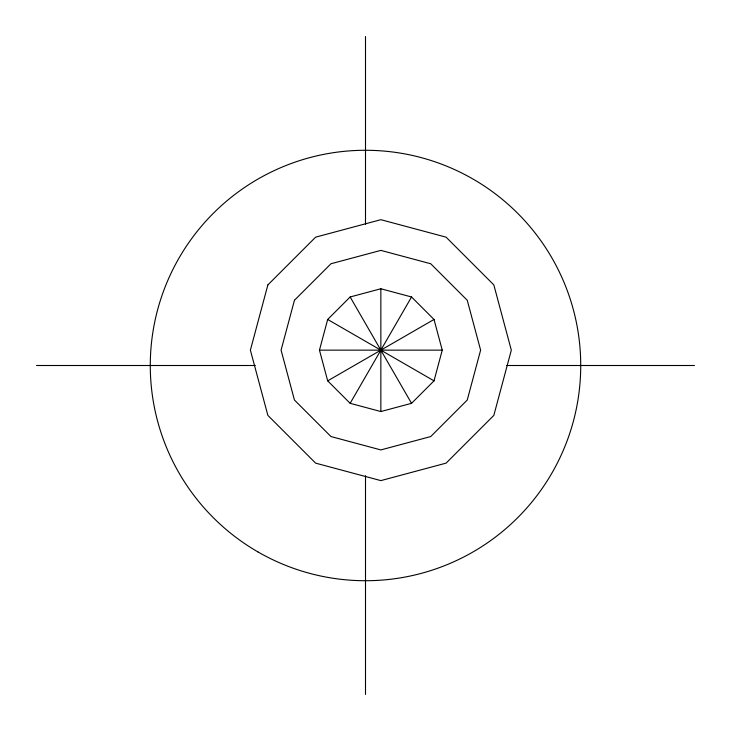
<?xml version="1.0" encoding="UTF-8"?>
<svg xmlns="http://www.w3.org/2000/svg" width="731" height="731" viewBox="0 0 731 731"><rect width="100%" height="100%" fill="white"/><g stroke="black" fill="none" stroke-linecap="round" stroke-linejoin="round"><path stroke-width="1.1" d="M319.456 350.149L327.68 319.456L350.149 296.978L380.851 288.754L411.544 296.978L434.022 319.456L442.246 350.149L434.022 380.851L411.544 403.32L380.851 411.544L350.149 403.32L327.68 380.851L319.456 350.149L442.246 350.149M350.149 403.32L411.544 296.978M327.68 380.851L434.022 319.456M36.55 365.5L255.32 365.5M506.51 365.5L694.45 365.5M327.68 319.456L434.022 380.851M350.149 296.978L411.544 403.32M380.851 288.754L380.851 411.544M365.5 36.55L365.5 224.49M365.5 475.68L365.5 694.45M267.866 284.916L250.386 350.149L267.866 415.382L315.618 463.134L380.851 480.614L446.084 463.134L493.836 415.382L511.316 350.149L493.836 284.916L446.084 237.164L380.851 219.684L315.618 237.164L267.866 284.916M294.447 300.267L281.079 350.149L294.447 400.031L330.969 436.553L380.851 449.921L430.733 436.553L467.246 400.031L480.614 350.149L467.246 300.267L430.733 263.754L380.851 250.386L330.969 263.754L294.447 300.267M257.888 551.887A215.225 215.225 0 0 0 580.725 365.5A215.225 215.225 0 0 0 257.888 179.113A215.225 215.225 0 0 0 257.888 551.887"/></g></svg>
